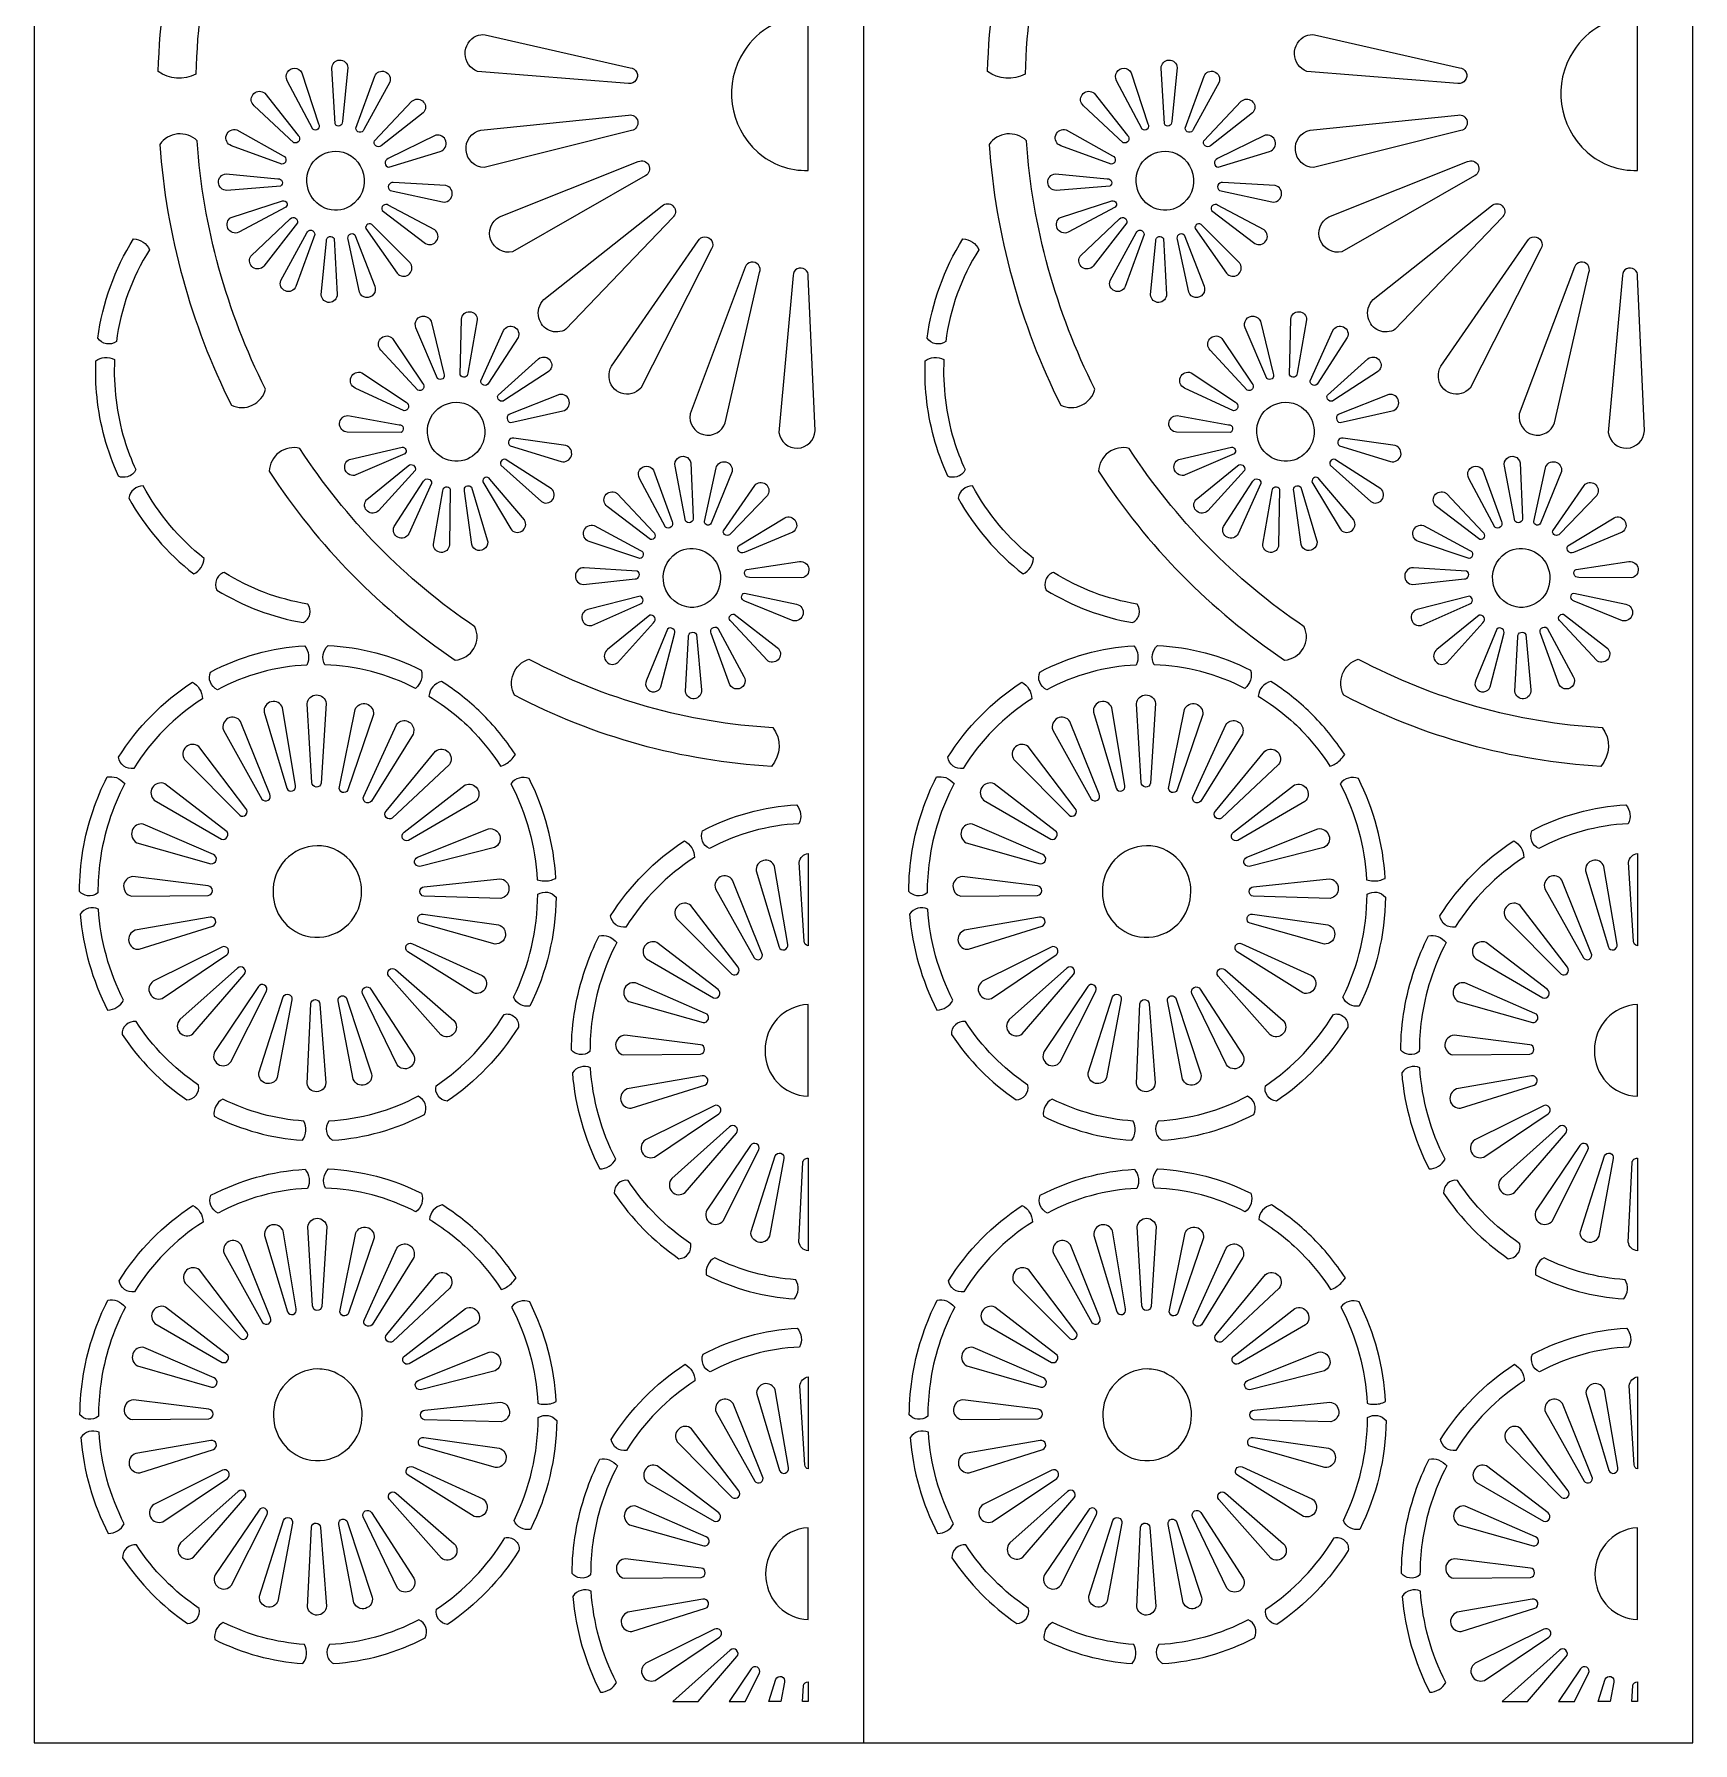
# Model space of a CAD drawing. Header units: millimetres. Extents: x -250 to 750, y -1000 to 1000.
# Drawn here: x -250 to 750, y -1000 to 30 of the extents above; entities that cross this region are included whole.
import ezdxf

# ---------------------------------------------------------------- set-up
doc = ezdxf.new("R2010")
doc.units = ezdxf.units.MM
doc.layers.add('Image', color=70, linetype='Continuous')

msp = doc.modelspace()

# ---------------------------------------------------------------- linework, layer by layer
at = {"layer": 'Image'}
msp.add_line((250, 1000), (250, -1000), dxfattribs=at)
msp.add_lwpolyline([(250, 1000), (-250, 1000), (-250, -1000), (750, -1000), (750, 1000)], close=True, dxfattribs=at)
for points in [[(-152.6, 6, -0.292417), (-175.2, 7.7, -0.105869), (-133.4, 177.7, -0.417978), (-112.6, 168.3, 0.106895)], [(347.4, 6, -0.292417), (324.8, 7.7, -0.105869), (366.6, 177.7, -0.417978), (387.4, 168.3, 0.106895)], [(216.6, 40.5, 0.264772), (178, 20, 0.369236), (186.2, -40.9, 0.193088), (216.6, -52)], [(716.6, 40.5, 0.264772), (678, 20, 0.369236), (686.2, -40.9, 0.193088), (716.6, -52)], [(21.9, 29.8), (109.4, 9.9, -1.006941), (108.4, 0.4), (17.3, 7.7, -0.675459), (16.7, 29.1, -0.126516)], [(521.9, 29.8), (609.4, 9.9, -1.006941), (608.4, 0.4), (517.3, 7.7, -0.675459), (516.7, 29.1, -0.126516)], [(-68.6, -24), (-70.5, 9.6, -0.994612), (-60.9, 10), (-64.2, -22.5, -0.846122)], [(431.4, -24), (429.5, 9.6, -0.994612), (439.1, 10), (435.8, -22.5, -0.846122)], [(-82, -27.2), (-97.4, 2.1, -1.024041), (-88.6, 6.9), (-78.5, -24, -0.837079)], [(-56.1, -26.5), (-44.7, 4.8, -0.983092), (-35.6, 1.3), (-51.2, -27.4, -0.834167)], [(418, -27.2), (402.6, 2.1, -1.024041), (411.4, 6.9), (421.5, -24, -0.837079)], [(443.9, -26.5), (455.3, 4.8, -0.983092), (464.4, 1.3), (448.8, -27.4, -0.834167)], [(-93.4, -35.3), (-117.4, -13, -0.921442), (-111.6, -5, -0.038501), (-111, -5.5), (-90.8, -30.9, -0.82258)], [(-44.9, -34.1), (-22.3, -10.3, -0.873618), (-14.8, -16.5, -0.052167), (-15.4, -17.3), (-40.8, -37.1, -0.792319)], [(406.6, -35.3), (382.6, -13, -0.921442), (388.4, -5, -0.038501), (389, -5.5), (409.2, -30.9, -0.82258)], [(455.1, -34.1), (477.7, -10.3, -0.873618), (485.2, -16.5, -0.052167), (484.6, -17.3), (459.2, -37.1, -0.792319)], [(19.2, -27.7), (108.4, -18.6, -0.983852), (110.2, -28), (21.4, -50.2, -0.881605)], [(519.2, -27.7), (608.4, -18.6, -0.983852), (610.2, -28), (521.4, -50.2, -0.881605)], [(-151.8, -34.1, 0.459581), (-174.3, -36.3, 0.098572), (-131.1, -193.5, 0.478484), (-110.5, -183.8, -0.099248)], [(-100.7, -48.3), (-131.1, -37.1, -0.98266), (-127.8, -27.6), (-99.9, -43.2, -0.816325)], [(-36.1, -50.1), (-5.2, -40.5, 0.979668), (-7.9, -30.8), (-36.6, -44.9, 0.8139)], [(348.2, -34.1, 0.459581), (325.7, -36.3, 0.098572), (368.9, -193.5, 0.478484), (389.5, -183.8, -0.099248)], [(399.3, -48.3), (368.9, -37.1, -0.98266), (372.2, -27.6), (400.1, -43.2, -0.816325)], [(463.9, -50.1), (494.8, -40.5, 0.979668), (492.1, -30.8), (463.4, -44.9, 0.8139)], [(-63.7, -41, -0.687191), (-61.4, -74.6, -0.486164), (-85.2, -61.5, -0.562392)], [(436.3, -41, -0.687191), (438.6, -74.6, -0.486164), (414.8, -61.5, -0.562392)], [(30.5, -80), (114.2, -46.7, -0.983137), (118.5, -55.2), (118.4, -55.2), (38.4, -101.1, -0.864592)], [(530.5, -80), (614.2, -46.7, -0.983137), (618.5, -55.2), (618.4, -55.2), (538.4, -101.1, -0.864592)], [(-101.5, -61.5), (-133.8, -64, -0.979327), (-134.3, -54.1), (-103, -57, -0.787758)], [(-35.4, -64.1), (-3.8, -71, 0.967973), (-1.8, -61.1), (-33.5, -59.3, 0.784834)], [(398.5, -61.5), (366.2, -64, -0.979327), (365.7, -54.1), (397, -57, -0.787758)], [(464.6, -64.1), (496.2, -71, 0.967973), (498.2, -61.1), (466.5, -59.3, 0.784834)], [(-98.3, -74.2), (-126.6, -89.3, -0.949067), (-131.2, -80.3), (-100.2, -70.3, -0.779826)], [(57.3, -129.8), (128.7, -73.4, -0.95123), (135.5, -79.8, -0.025612), (135, -80.4), (70.6, -147.8, -0.513585), (54.3, -140.9, -0.264457)], [(401.7, -74.2), (373.4, -89.3, -0.949067), (368.8, -80.3), (399.8, -70.3, -0.779826)], [(557.3, -129.8), (628.7, -73.4, -0.95123), (635.5, -79.8, -0.025612), (635, -80.4), (570.6, -147.8, -0.513585), (554.3, -140.9, -0.264457)], [(-91.3, -83.6), (-111.5, -109.7, -0.906153), (-119.5, -104, -0.036842), (-119.1, -103.4), (-95.6, -81.2, -0.797872)], [(-40.1, -76.1), (-14, -96, 0.949344), (-8.5, -87.8), (-36.5, -73, 0.821283)], [(408.7, -83.6), (388.5, -109.7, -0.906153), (380.5, -104, -0.036842), (380.9, -103.4), (404.4, -81.2, -0.797872)], [(459.9, -76.1), (486, -96, 0.949344), (491.5, -87.8), (463.5, -73, 0.821283)], [(-80.8, -90.6), (-92.2, -122, -0.983092), (-101.3, -118.4), (-85.7, -89.7, -0.834167)], [(-69.2, -93.1), (-67.3, -126.7, -0.991812), (-76.9, -127), (-73.7, -94.5, -0.846177)], [(-56.7, -90.8), (-44.7, -121.7, -1.023174), (-53.9, -125.4), (-60.6, -93.6, -0.84143)], [(-50.1, -87.1), (-31.1, -114, 0.920765), (-22.9, -108.3, 0.028791), (-23.3, -107.8), (-45.9, -85.2, 0.827079)], [(98, -170.1), (150.3, -94.5, -1.032557), (158.4, -99.2), (158.3, -99.3), (115.7, -183.2, -0.672201), (96.6, -176.6, -0.145256)], [(419.2, -90.6), (407.8, -122, -0.983092), (398.7, -118.4), (414.3, -89.7, -0.834167)], [(430.8, -93.1), (432.7, -126.7, -0.991812), (423.1, -127), (426.3, -94.5, -0.846177)], [(443.3, -90.8), (455.3, -121.7, -1.023174), (446.1, -125.4), (439.4, -93.6, -0.84143)], [(449.9, -87.1), (468.9, -114, 0.920765), (477.1, -108.3, 0.028791), (476.7, -107.8), (454.1, -85.2, 0.827079)], [(598, -170.1), (650.3, -94.5, -1.032557), (658.4, -99.2), (658.3, -99.3), (615.7, -183.2, -0.672201), (596.6, -176.6, -0.145256)], [(-180.4, -99.8, 0.111809), (-200.4, -155.2, -0.417735), (-211.6, -153.1, -0.107835), (-190.1, -93.3, -0.273625)], [(319.6, -99.8, 0.111809), (299.6, -155.2, -0.417735), (288.4, -153.1, -0.107835), (309.9, -93.3, -0.273625)], [(166.6, -204.1), (187.3, -113.6, 1.024351), (178.7, -110.3), (145.4, -198.8, 0.928018)], [(220.8, -209), (216.7, -116, 1.04929), (207.5, -115.3), (207.5, -115.4), (199, -209.9, 0.916688)], [(666.6, -204.1), (687.3, -113.6, 1.024351), (678.7, -110.3), (645.4, -198.8, 0.928018)], [(720.8, -209), (716.7, -116, 1.04929), (707.5, -115.3), (707.5, -115.4), (699, -209.9, 0.916688)], [(-6.8, -177.4), (-19.8, -146.9, -1.023458), (-10.7, -142.9), (-3, -174.5, -0.839959)], [(6.9, -175.3), (7.6, -141.6, -0.988895), (17.1, -142.1), (11.4, -174.2, -0.844713)], [(493.2, -177.4), (480.2, -146.9, -1.023458), (489.3, -142.9), (497, -174.5, -0.839959)], [(506.9, -175.3), (507.6, -141.6, -0.988895), (517.1, -142.1), (511.4, -174.2, -0.844713)], [(-18.7, -184.5), (-41, -160.3, -0.91838), (-34.6, -152.7, -0.045416), (-34, -153.3), (-15.8, -180.3, -0.823047)], [(19.2, -178.8), (33, -148.5, -0.981475), (41.7, -152.8), (24, -180.2, -0.832178)], [(481.3, -184.5), (459, -160.3, -0.91838), (465.4, -152.7, -0.045416), (466, -153.3), (484.2, -180.3, -0.823047)], [(519.2, -178.8), (533, -148.5, -0.981475), (541.7, -152.8), (524, -180.2, -0.832178)], [(-207.5, -164.7, -0.107715), (-201.5, -166, 0.086676), (-195.6, -214.4, 0.033747), (-188.7, -232.4, -0.216472), (-193.7, -236.7, -0.173315), (-199.2, -236.4, -0.080881), (-212.1, -188.6, -0.036102), (-212.8, -166.7, -0.136968)], [(29.7, -187.4), (54.1, -165.5, -0.866045), (61.1, -172.3, -0.052853), (60.4, -173.1), (33.6, -190.6, -0.819579)], [(292.5, -164.7, -0.107715), (298.5, -166, 0.086676), (304.4, -214.4, 0.033747), (311.3, -232.4, -0.216472), (306.3, -236.7, -0.173315), (300.8, -236.4, -0.080881), (287.9, -188.6, -0.036102), (287.2, -166.7, -0.136968)], [(529.7, -187.4), (554.1, -165.5, -0.866045), (561.1, -172.3, -0.052853), (560.4, -173.1), (533.6, -190.6, -0.819579)], [(-27, -196.9), (-56.4, -183.2, -0.984427), (-52.5, -174), (-25.8, -191.8, -0.821585)], [(473, -196.9), (443.6, -183.2, -0.984427), (447.5, -174), (474.2, -191.8, -0.821585)], [(20, -202, -0.41517), (11.3, -226, -0.486164), (-12.5, -212.8, -0.611265), (11.3, -193.2, -0.177137)], [(37.3, -204), (68.8, -197, 0.97766), (66.8, -187.1), (37.1, -198.8, 0.790228)], [(520, -202, -0.41517), (511.3, -226, -0.486164), (487.5, -212.8, -0.611265), (511.3, -193.2, -0.177137)], [(537.3, -204), (568.8, -197, 0.97766), (566.8, -187.1), (537.1, -198.8, 0.790228)], [(-28.8, -210), (-61.2, -209.8, -0.972044), (-60.9, -199.8), (-29.9, -205.3, -0.788723)], [(471.2, -210), (438.8, -209.8, -0.972044), (439.1, -199.8), (470.1, -205.3, -0.788723)], [(36.9, -218), (67.8, -227.5, 0.964961), (70.6, -217.8), (39.1, -213.4, 0.784461)], [(536.9, -218), (567.8, -227.5, 0.964961), (570.6, -217.8), (539.1, -213.4, 0.784461)], [(-89.8, -219.6, 0.478635), (-108.3, -233.3, 0.101312), (3.9, -347.2, 0.527676), (15.7, -327.1, -0.101102)], [(-26.6, -222.8), (-56, -235.6, -0.949465), (-59.9, -226.2), (-28.2, -218.9, -0.780593)], [(31.3, -229.6), (55.8, -251.6, 0.94931), (61.9, -243.9), (35.1, -226.8, 0.823963)], [(142.6, -263.2), (136.4, -230.3, -1.021425), (145.9, -228.3), (147.3, -261.3, -0.843524)], [(410.2, -219.6, 0.478635), (391.7, -233.3, 0.101312), (503.9, -347.2, 0.527676), (515.7, -327.1, -0.101102)], [(473.4, -222.8), (444, -235.6, -0.949465), (440.1, -226.2), (471.8, -218.9, -0.780593)], [(531.3, -229.6), (555.8, -251.6, 0.94931), (561.9, -243.9), (535.1, -226.8, 0.823963)], [(642.6, -263.2), (636.4, -230.3, -1.021425), (645.9, -228.3), (647.3, -261.3, -0.843524)], [(-20.3, -232.9), (-42.5, -257.2, -0.88105), (-50.1, -251.1, -0.048136), (-49.5, -250.3), (-24.5, -230, -0.795768)], [(130.7, -267), (115, -237.7, -1.024459), (123.4, -232.8), (134.6, -263.7, -0.828682)], [(154.1, -263.6), (161.1, -231.4, -0.976759), (170.8, -233.5), (158.2, -264.6, -0.825663)], [(479.7, -232.9), (457.5, -257.2, -0.88105), (449.9, -251.1, -0.048136), (450.5, -250.3), (475.5, -230, -0.795768)], [(630.7, -267), (615, -237.7, -1.024459), (623.4, -232.8), (634.6, -263.7, -0.828682)], [(654.1, -263.6), (661.1, -231.4, -0.976759), (670.8, -233.5), (658.2, -264.6, -0.825663)], [(-147.5, -285.9, -0.101503), (-184.3, -242.2, 0.367731), (-193, -249.6, 0.099047), (-153.8, -295.3, 0.274684)], [(-10.4, -240.7), (-24.2, -271, -0.981475), (-33, -266.7), (-15.2, -239.4, -0.832178)], [(0.9, -244.1), (0.3, -277.8, -0.989056), (-9.3, -277.3), (-3.6, -245.2, -0.844779)], [(13.6, -242.9), (23.2, -274.7, -1.022544), (13.8, -277.6), (9.5, -245.3, -0.844479)], [(20.4, -239.7), (37.3, -268.1, 0.957562), (45.7, -262.8, 0.010042), (45.6, -262.6), (24.8, -238.2, 0.830488)], [(121.5, -274.6), (95.5, -254.6, -0.939038), (100.9, -246.4, -0.02812), (101.4, -246.7), (123.3, -270.1, -0.808951)], [(165.5, -269.2), (184.4, -241.9, -0.91304), (192.4, -247.4, -0.033007), (192.1, -247.9), (169.8, -271, -0.828712)], [(352.5, -285.9, -0.101503), (315.7, -242.2, 0.367731), (307, -249.6, 0.099047), (346.2, -295.3, 0.274684)], [(489.6, -240.7), (475.8, -271, -0.981475), (467, -266.7), (484.8, -239.4, -0.832178)], [(500.9, -244.1), (500.3, -277.8, -0.989056), (490.7, -277.3), (496.4, -245.2, -0.844779)], [(513.6, -242.9), (523.2, -274.7, -1.022544), (513.8, -277.6), (509.5, -245.3, -0.844479)], [(520.4, -239.7), (537.3, -268.1, 0.957562), (545.7, -262.8, 0.010042), (545.6, -262.6), (524.8, -238.2, 0.830488)], [(621.5, -274.6), (595.5, -254.6, -0.939038), (600.9, -246.4, -0.02812), (601.4, -246.7), (623.3, -270.1, -0.808951)], [(665.5, -269.2), (684.4, -241.9, -0.91304), (692.4, -247.4, -0.033007), (692.1, -247.9), (669.8, -271, -0.828712)], [(115.1, -286), (84.6, -275.7, -0.982102), (87.7, -266), (115.6, -281.2, -0.794449)], [(174.7, -278.4), (202.5, -261.4, -0.949582), (207.4, -270.1), (178, -282.3, -0.784245)], [(615.1, -286), (584.6, -275.7, -0.982102), (587.7, -266), (615.6, -281.2, -0.794449)], [(674.7, -278.4), (702.5, -261.4, -0.949582), (707.4, -270.1), (678, -282.3, -0.784245)], [(143.4, -315.2, -0.720987), (139.8, -281.2, -0.474294), (163.3, -293.8, -0.54335)], [(179.6, -292.5), (211.5, -287.8, -0.972538), (212.9, -297.7), (181.2, -297.4, -0.784998)], [(643.4, -315.2, -0.720987), (639.8, -281.2, -0.474294), (663.3, -293.8, -0.54335)], [(679.6, -292.5), (711.5, -287.8, -0.972538), (712.9, -297.7), (681.2, -297.4, -0.784998)], [(-85.1, -313.4, -0.100325), (-135.4, -294.4, 0.474449), (-139.8, -305, 0.095753), (-87.8, -324.6, 0.471779)], [(113.6, -293.6), (81.5, -291.5, 0.976176), (81.1, -301.7), (112.3, -298.3, 0.78827)], [(414.9, -313.4, -0.100325), (364.6, -294.4, 0.474449), (360.2, -305, 0.095753), (412.2, -324.6, 0.471779)], [(613.6, -293.6), (581.5, -291.5, 0.976176), (581.1, -301.7), (612.3, -298.3, 0.78827)], [(115.3, -308.7), (83.8, -316.7, 0.978326), (86.3, -326.3), (115.2, -313.5, 0.792348)], [(178.3, -306.8), (209.7, -313.5, -0.978143), (207.6, -323.5), (178.4, -311.6, -0.791888)], [(615.3, -308.7), (583.8, -316.7, 0.978326), (586.3, -326.3), (615.2, -313.5, 0.792348)], [(678.3, -306.8), (709.7, -313.5, -0.978143), (707.6, -323.5), (678.4, -311.6, -0.791888)], [(121.1, -320.2), (95.7, -340.8, 0.944427), (101.3, -349.1, 0.025177), (101.7, -348.8), (123.4, -324.7, 0.822022)], [(131.8, -328.6), (119.1, -359.4, 1.024031), (127.9, -363.4), (136, -331.5, 0.845687)], [(162.1, -327.9), (177.9, -357.1, -1.024459), (169.4, -362.1), (158.2, -331.2, -0.828682)], [(172, -319.5), (198, -339.6, -0.938004), (192.5, -347.8, -0.02871), (192.1, -347.5), (170.2, -324, -0.809042)], [(621.1, -320.2), (595.7, -340.8, 0.944427), (601.3, -349.1, 0.025177), (601.7, -348.8), (623.4, -324.7, 0.822022)], [(631.8, -328.6), (619.1, -359.4, 1.024031), (627.9, -363.4), (636, -331.5, 0.845687)], [(662.1, -327.9), (677.9, -357.1, -1.024459), (669.4, -362.1), (658.2, -331.2, -0.828682)], [(672, -319.5), (698, -339.6, -0.938004), (692.5, -347.8, -0.02871), (692.1, -347.5), (670.2, -324, -0.809042)], [(-85.6, -350.2, 0.111829), (-139.5, -365.1, -0.408051), (-143.7, -354.4, -0.106736), (-87, -338.6, -0.295471)], [(-20.1, -364.3, 0.111252), (-74.8, -350.1, -0.338404), (-72.8, -338.4, -0.104119), (-16.7, -353.2, -0.308605)], [(149.3, -331.8), (152.3, -365.2, -0.996763), (142.7, -366.2), (144.5, -333.2, -0.841341)], [(414.4, -350.2, 0.111829), (360.5, -365.1, -0.408051), (356.3, -354.4, -0.106736), (413, -338.6, -0.295471)], [(479.9, -364.3, 0.111252), (425.2, -350.1, -0.338404), (427.2, -338.4, -0.104119), (483.3, -353.2, -0.308605)], [(649.3, -331.8), (652.3, -365.2, -0.996763), (642.7, -366.2), (644.5, -333.2, -0.841341)], [(195.3, -387.8, -0.357214), (194.5, -411.3, -0.106711), (39.6, -368.4, -0.464672), (48.3, -346.6, 0.108003)], [(695.3, -387.8, -0.357214), (694.5, -411.3, -0.106711), (539.6, -368.4, -0.464672), (548.3, -346.6, 0.108003)], [(-148.6, -370.5, 0.111809), (-189.9, -412.5, -0.417735), (-199.2, -405.8, -0.107835), (-154.6, -360.5, -0.273625)], [(37.3, -407.6, 0.064647), (40.1, -404.2, 0.055269), (19.5, -379, 0.053077), (-4.4, -360.1, 0.167022), (-9.7, -363.4, 0.147048), (-12, -368.9, -0.06689), (15.7, -391.3, -0.045998), (31.2, -411.2, 0.110115)], [(351.4, -370.5, 0.111809), (310.1, -412.5, -0.417735), (300.8, -405.8, -0.107835), (345.4, -360.5, -0.273625)], [(537.3, -407.6, 0.064647), (540.1, -404.2, 0.055269), (519.5, -379, 0.053077), (495.6, -360.1, 0.167022), (490.3, -363.4, 0.147048), (488, -368.9, -0.06689), (515.7, -391.3, -0.045998), (531.2, -411.2, 0.110115)], [(-82.5, -421), (-85.4, -373.5, -0.913388), (-74, -373.3), (-77, -421.4, -0.933068)], [(417.5, -421), (414.6, -373.5, -0.913388), (426, -373.3), (423, -421.4, -0.933068)], [(-92.4, -422.9), (-100.3, -375.9, 0.886236), (-111.4, -378.6), (-97.6, -424.5, 0.925431)], [(-66, -423.6), (-56.5, -377, -0.885666), (-45.5, -380.1), (-60.8, -425.5, -0.923467)], [(407.6, -422.9), (399.7, -375.9, 0.886236), (388.6, -378.6), (402.4, -424.5, 0.925431)], [(434, -423.6), (443.5, -377, -0.885666), (454.5, -380.1), (439.2, -425.5, -0.923467)], [(-107.9, -428.1), (-125.6, -384.2, 0.879882), (-135.9, -389.4), (-112.7, -431, 0.914826)], [(-51.3, -429.3), (-31.6, -386.2, -0.704202), (-21.2, -388.9, -0.120869), (-21.6, -391.8), (-46.7, -432.3, -0.910283)], [(392.1, -428.1), (374.4, -384.2, 0.879882), (364.1, -389.4), (387.3, -431, 0.914826)], [(448.7, -429.3), (468.4, -386.2, -0.704202), (478.8, -388.9, -0.120869), (478.4, -391.8), (453.3, -432.3, -0.910283)], [(-122.3, -436.7), (-150.8, -399.4, 0.867879), (-159.3, -407.2), (-126.1, -440.8, 0.875832)], [(-37.8, -438.3), (-8, -402.1, -0.86419), (0.3, -410.2), (-34.1, -442.5, -0.875481)], [(377.7, -436.7), (349.2, -399.4, 0.867879), (340.7, -407.2), (373.9, -440.8, 0.875832)], [(462.2, -438.3), (492, -402.1, -0.86419), (500.3, -410.2), (465.9, -442.5, -0.875481)], [(-200.3, -418.1, -0.107715), (-195.4, -421.7, 0.086676), (-210.3, -468.3, 0.033747), (-211.6, -487.5, -0.216472), (-217.9, -489.3, -0.173315), (-222.7, -486.7, -0.080881), (-214.5, -437.9, -0.036102), (-206, -417.7, -0.136968)], [(-134.4, -450.1), (-171.3, -421.8, 0.855727), (-177.6, -431.7), (-137.1, -455.1, 0.875583)], [(-27, -451), (9.8, -422.5, -0.855733), (16.1, -432.4), (-24.3, -456, -0.875759)], [(57.2, -480.4, 0.123426), (64.5, -478.8, 0.102491), (48.4, -418.6, 0.339807), (37.4, -421.8, -0.106987), (53.3, -479.7, 0.066024)], [(299.7, -418.1, -0.107715), (304.6, -421.7, 0.086676), (289.7, -468.3, 0.033747), (288.4, -487.5, -0.216472), (282.1, -489.3, -0.173315), (277.3, -486.7, -0.080881), (285.5, -437.9, -0.036102), (294, -417.7, -0.136968)], [(365.6, -450.1), (328.7, -421.8, 0.855727), (322.4, -431.7), (362.9, -455.1, 0.875583)], [(473, -451), (509.8, -422.5, -0.855733), (516.1, -432.4), (475.7, -456, -0.875759)], [(557.2, -480.4, 0.123426), (564.5, -478.8, 0.102491), (548.4, -418.6, 0.339807), (537.4, -421.8, -0.106987), (553.3, -479.7, 0.066024)], [(211.1, -445.9, 0.111829), (157.2, -460.8, -0.408051), (153, -450.1, -0.106736), (209.7, -434.4, -0.295471)], [(711.1, -445.9, 0.111829), (657.2, -460.8, -0.408051), (653, -450.1, -0.106736), (709.7, -434.4, -0.295471)], [(-141.9, -464.5), (-184.2, -446.1, 0.857226), (-188.1, -457.3), (-143.4, -470, 0.877378)], [(-18.8, -466), (24, -448.9, -0.857978), (27.6, -460.2), (-17.5, -471.6, -0.878237)], [(358.1, -464.5), (315.8, -446.1, 0.857226), (311.9, -457.3), (356.6, -470, 0.877378)], [(481.2, -466), (524, -448.9, -0.857978), (527.6, -460.2), (482.5, -471.6, -0.878237)], [(-79.4, -459.1, 0.418419), (-106, -487.5, 0.330431), (-86.4, -513.5, 0.442058), (-53.1, -491.7, 0.350808), (-69.3, -461.1, 0.100155)], [(148.1, -466.2, 0.111809), (106.8, -508.2, -0.417735), (97.5, -501.5, -0.107835), (142, -456.2, -0.273625)], [(420.6, -459.1, 0.418419), (394, -487.5, 0.330431), (413.6, -513.5, 0.442058), (446.9, -491.7, 0.350808), (430.7, -461.1, 0.100155)], [(648.1, -466.2, 0.111809), (606.8, -508.2, -0.417735), (597.5, -501.5, -0.107835), (642, -456.2, -0.273625)], [(204.3, -518.6), (196.4, -471.6, 0.886236), (185.3, -474.3), (199.1, -520.2, 0.925431)], [(216.6, -463.8), (216.6, -519.5, -0.358336), (214.2, -516.7), (211.3, -469.2, -0.36247)], [(704.3, -518.6), (696.4, -471.6, 0.886236), (685.3, -474.3), (699.1, -520.2, 0.925431)], [(716.6, -463.8), (716.6, -519.5, -0.358336), (714.2, -516.7), (711.3, -469.2, -0.36247)], [(-145, -483.4), (-190.5, -477.7, 0.874622), (-191.3, -489.5), (-145, -489.1, 0.882132)], [(-14.9, -483.9), (30.8, -479, -0.875674), (31.3, -490.9), (-15, -489.6, -0.882844)], [(188.8, -523.9), (171.1, -479.9, 0.879882), (160.8, -485.1), (184, -526.7, 0.914826)], [(355, -483.4), (309.5, -477.7, 0.874622), (308.7, -489.5), (355, -489.1, 0.882132)], [(485.1, -483.9), (530.8, -479, -0.875674), (531.3, -490.9), (485, -489.6, -0.882844)], [(688.8, -523.9), (671.1, -479.9, 0.879882), (660.8, -485.1), (684, -526.7, 0.914826)], [(39, -550.5, 0.113595), (53.6, -488.4, -0.374628), (64.7, -490.2, -0.111206), (48.9, -555.8, -0.352857)], [(174.4, -532.4), (145.9, -495.1, 0.867879), (137.3, -503), (170.6, -536.5, 0.875832)], [(539, -550.5, 0.113595), (553.6, -488.4, -0.374628), (564.7, -490.2, -0.111206), (548.9, -555.8, -0.352857)], [(674.4, -532.4), (645.9, -495.1, 0.867879), (637.3, -503), (670.6, -536.5, 0.875832)], [(-196.1, -552.3, -0.101503), (-211.3, -497.3, 0.367731), (-222.2, -500.4, 0.099047), (-205.7, -558.2, 0.274684)], [(-143.9, -502.2), (-189.1, -510.1, 0.8837), (-186.6, -521.6), (-142.3, -507.7, 0.892885)], [(-15.5, -500.3), (30, -506.8, -0.881921), (27.9, -518.4), (-16.9, -505.9, -0.89127)], [(303.9, -552.3, -0.101503), (288.7, -497.3, 0.367731), (277.8, -500.4, 0.099047), (294.3, -558.2, 0.274684)], [(356.1, -502.2), (310.9, -510.1, 0.8837), (313.4, -521.6), (357.7, -507.7, 0.892885)], [(484.5, -500.3), (530, -506.8, -0.881921), (527.9, -518.4), (483.1, -505.9, -0.89127)], [(96.3, -513.8, -0.107715), (101.3, -517.5, 0.086676), (86.4, -564, 0.033747), (85.1, -583.2, -0.216472), (78.8, -585, -0.173315), (73.9, -582.4, -0.080881), (82.2, -533.6, -0.036102), (90.7, -513.4, -0.136968)], [(596.3, -513.8, -0.107715), (601.3, -517.5, 0.086676), (586.4, -564, 0.033747), (585.1, -583.2, -0.216472), (578.8, -585, -0.173315), (573.9, -582.4, -0.080881), (582.2, -533.6, -0.036102), (590.7, -513.4, -0.136968)], [(-136.8, -520.2), (-178.2, -540.8, 0.893427), (-172.8, -551.2), (-133.9, -525, 0.92788)], [(-22, -518.2), (20, -537.3, -0.891747), (14.9, -547.9), (-24.8, -523.1, -0.926439)], [(162.3, -545.8), (125.4, -517.5, 0.855727), (119.1, -527.4), (159.6, -550.8, 0.875583)], [(363.2, -520.2), (321.8, -540.8, 0.893427), (327.2, -551.2), (366.1, -525, 0.92788)], [(478, -518.2), (520, -537.3, -0.891747), (514.9, -547.9), (475.2, -523.1, -0.926439)], [(662.3, -545.8), (625.4, -517.5, 0.855727), (619.1, -527.4), (659.6, -550.8, 0.875583)], [(-127.4, -532.9), (-162.2, -564, 0.922255), (-154.3, -572.5), (-123.3, -536.7, 0.931339)], [(-32.2, -533.8), (3, -564.5, -0.922159), (-4.8, -573.1), (-36.2, -537.7, -0.929388)], [(372.6, -532.9), (337.8, -564, 0.922255), (345.7, -572.5), (376.7, -536.7, 0.931339)], [(467.8, -533.8), (503, -564.5, -0.922159), (495.2, -573.1), (463.8, -537.7, -0.929388)], [(-114.8, -544.1), (-141.1, -583.2, 0.923295), (-131.4, -589.5), (-109.9, -546.8, 0.940727)], [(-47, -545.6), (-21.4, -585.2, -0.923216), (-31.2, -591.3), (-52, -548.2, -0.939836)], [(154.8, -560.2), (112.5, -541.8, 0.857226), (108.6, -553), (153.3, -565.7, 0.877378)], [(385.2, -544.1), (358.9, -583.2, 0.923295), (368.6, -589.5), (390.1, -546.8, 0.940727)], [(453, -545.6), (478.6, -585.2, -0.923216), (468.8, -591.3), (448, -548.2, -0.939836)], [(654.8, -560.2), (612.5, -541.8, 0.857226), (608.6, -553), (653.3, -565.7, 0.877378)], [(-94.7, -552.1), (-103.4, -598.9, -0.886741), (-114.5, -596.1), (-99.9, -550.3, -0.92453)], [(-77.8, -554.6), (-74.1, -602.1, -0.91413), (-85.5, -602.4), (-83.3, -554.4, -0.933867)], [(-61.4, -551.6), (-46.6, -596.7, -0.920786), (-57.6, -599.9), (-66.8, -552.7, -0.939976)], [(216.6, -554.8, 0.404477), (190.7, -582.7, 0.410962), (216.6, -610.2)], [(405.3, -552.1), (396.6, -598.9, -0.886741), (385.5, -596.1), (400.1, -550.3, -0.92453)], [(422.2, -554.6), (425.9, -602.1, -0.91413), (414.5, -602.4), (416.7, -554.4, -0.933867)], [(438.6, -551.6), (453.4, -596.7, -0.920786), (442.4, -599.9), (433.2, -552.7, -0.939976)], [(716.6, -554.8, 0.404477), (690.7, -582.7, 0.410962), (716.6, -610.2)], [(-150.9, -603.4, -0.100325), (-188.6, -565.2, 0.474449), (-197, -572.9, 0.095753), (-158, -612.4, 0.471779)], [(-7.7, -603.8, 0.111041), (33.3, -560.8, -0.528158), (42, -568.5, -0.103425), (-1.1, -613.2, -0.446885)], [(349.1, -603.4, -0.100325), (311.4, -565.2, 0.474449), (303, -572.9, 0.095753), (342, -612.4, 0.471779)], [(492.3, -603.8, 0.111041), (533.3, -560.8, -0.528158), (542, -568.5, -0.103425), (498.9, -613.2, -0.446885)], [(151.7, -579.1), (106.1, -573.4, 0.874622), (105.4, -585.3), (151.7, -584.8, 0.882132)], [(651.7, -579.1), (606.1, -573.4, 0.874622), (605.4, -585.3), (651.7, -584.8, 0.882132)], [(100.6, -648.1, -0.101503), (85.4, -593, 0.367731), (74.5, -596.1, 0.099047), (91, -654, 0.274684)], [(600.6, -648.1, -0.101503), (585.4, -593, 0.367731), (574.5, -596.1, 0.099047), (591, -654, 0.274684)], [(152.8, -597.9), (107.6, -605.8, 0.8837), (110, -617.4), (154.4, -603.4, 0.892885)], [(652.8, -597.9), (607.6, -605.8, 0.8837), (610, -617.4), (654.4, -603.4, 0.892885)], [(-87.5, -625.1, -0.099062), (-136.3, -611.9, 0.320284), (-141.5, -622.2, 0.099864), (-88.3, -636.7, 0.301781)], [(-18.5, -610.2, -0.109911), (-72.3, -625.2, 0.460484), (-70, -636.7, 0.103861), (-14.6, -621.1, 0.413138)], [(159.9, -615.9), (118.5, -636.5, 0.893427), (123.9, -646.9), (162.8, -620.7, 0.92788)], [(412.5, -625.1, -0.099062), (363.7, -611.9, 0.320284), (358.5, -622.2, 0.099864), (411.7, -636.7, 0.301781)], [(481.5, -610.2, -0.109911), (427.7, -625.2, 0.460484), (430, -636.7, 0.103861), (485.4, -621.1, 0.413138)], [(659.9, -615.9), (618.5, -636.5, 0.893427), (623.9, -646.9), (662.8, -620.7, 0.92788)], [(169.3, -628.6), (134.5, -659.7, 0.922255), (142.4, -668.3), (173.4, -632.4, 0.931339)], [(669.3, -628.6), (634.5, -659.7, 0.922255), (642.4, -668.3), (673.4, -632.4, 0.931339)], [(181.9, -639.9), (155.6, -678.9, 0.923295), (165.3, -685.2), (186.8, -642.5, 0.940727)], [(681.9, -639.9), (655.6, -678.9, 0.923295), (665.3, -685.2), (686.8, -642.5, 0.940727)], [(202, -647.8), (193.3, -694.6, -0.886741), (182.2, -691.8), (196.8, -646.1, -0.92453)], [(216.6, -647.6), (216.6, -703.3, -0.361178), (211.1, -698.2), (213.4, -650.1, -0.424287)], [(702, -647.8), (693.3, -694.6, -0.886741), (682.2, -691.8), (696.8, -646.1, -0.92453)], [(716.6, -647.6), (716.6, -703.3, -0.361178), (711.1, -698.2), (713.4, -650.1, -0.424287)], [(-85.2, -665.7, 0.111829), (-139.1, -680.6, -0.408051), (-143.4, -669.9, -0.106736), (-86.7, -654.2, -0.295471)], [(-19.8, -679.9, 0.111252), (-74.4, -665.6, -0.338404), (-72.5, -654, -0.104119), (-16.4, -668.7, -0.308605)], [(414.8, -665.7, 0.111829), (360.9, -680.6, -0.408051), (356.6, -669.9, -0.106736), (413.3, -654.2, -0.295471)], [(480.2, -679.9, 0.111252), (425.6, -665.6, -0.338404), (427.5, -654, -0.104119), (483.6, -668.7, -0.308605)], [(145.8, -699.1, -0.100325), (108.1, -660.9, 0.474449), (99.7, -668.6, 0.095753), (138.7, -708.1, 0.471779)], [(645.8, -699.1, -0.100325), (608.1, -660.9, 0.474449), (599.7, -668.6, 0.095753), (638.7, -708.1, 0.471779)], [(-148.2, -686, 0.111809), (-189.6, -728, -0.417735), (-198.8, -721.4, -0.107835), (-154.3, -676, -0.273625)], [(37.7, -723.1, 0.064647), (40.5, -719.7, 0.055269), (19.9, -694.6, 0.053077), (-4, -675.7, 0.167022), (-9.4, -678.9, 0.147048), (-11.7, -684.4, -0.06689), (16.1, -706.9, -0.045998), (31.6, -726.7, 0.110115)], [(351.8, -686, 0.111809), (310.4, -728, -0.417735), (301.2, -721.4, -0.107835), (345.7, -676, -0.273625)], [(537.7, -723.1, 0.064647), (540.5, -719.7, 0.055269), (519.9, -694.6, 0.053077), (496, -675.7, 0.167022), (490.6, -678.9, 0.147048), (488.3, -684.4, -0.06689), (516.1, -706.9, -0.045998), (531.6, -726.7, 0.110115)], [(-92, -738.4), (-99.9, -691.4, 0.886236), (-111.1, -694.1), (-97.3, -740.1, 0.925431)], [(-82.1, -736.6), (-85, -689, -0.913388), (-73.6, -688.9), (-76.6, -736.9, -0.933068)], [(-65.6, -739.2), (-56.1, -692.6, -0.885666), (-45.1, -695.6), (-60.4, -741, -0.923467)], [(408, -738.4), (400.1, -691.4, 0.886236), (388.9, -694.1), (402.7, -740.1, 0.925431)], [(417.9, -736.6), (415, -689, -0.913388), (426.4, -688.9), (423.4, -736.9, -0.933068)], [(434.4, -739.2), (443.9, -692.6, -0.885666), (454.9, -695.6), (439.6, -741, -0.923467)], [(-107.5, -743.7), (-125.3, -699.7, 0.879882), (-135.5, -704.9), (-112.3, -746.5, 0.914826)], [(-50.9, -744.8), (-31.3, -701.7, -0.704202), (-20.9, -704.4, -0.120869), (-21.2, -707.4), (-46.3, -747.9, -0.910283)], [(392.5, -743.7), (374.7, -699.7, 0.879882), (364.5, -704.9), (387.7, -746.5, 0.914826)], [(449.1, -744.8), (468.7, -701.7, -0.704202), (479.1, -704.4, -0.120869), (478.8, -707.4), (453.7, -747.9, -0.910283)], [(209.2, -720.8, -0.099062), (160.3, -707.6, 0.320284), (155.2, -717.9, 0.099864), (208.4, -732.4, 0.301781)], [(709.2, -720.8, -0.099062), (660.3, -707.6, 0.320284), (655.2, -717.9, 0.099864), (708.4, -732.4, 0.301781)], [(-121.9, -752.2), (-150.4, -714.9, 0.867879), (-159, -722.8), (-125.7, -756.3, 0.875832)], [(-37.4, -753.8), (-7.6, -717.6, -0.86419), (0.7, -725.8), (-33.7, -758.1, -0.875481)], [(378.1, -752.2), (349.6, -714.9, 0.867879), (341, -722.8), (374.3, -756.3, 0.875832)], [(462.6, -753.8), (492.4, -717.6, -0.86419), (500.7, -725.8), (466.3, -758.1, -0.875481)], [(-200, -733.6, -0.107715), (-195, -737.3, 0.086676), (-209.9, -783.8, 0.033747), (-211.2, -803, -0.216472), (-217.5, -804.9, -0.173315), (-222.4, -802.3, -0.080881), (-214.1, -753.4, -0.036102), (-205.6, -733.2, -0.136968)], [(-134, -765.6), (-170.9, -737.3, 0.855727), (-177.2, -747.2), (-136.7, -770.6, 0.875583)], [(-26.6, -766.6), (10.1, -738.1, -0.855733), (16.5, -748), (-23.9, -771.6, -0.875759)], [(57.6, -795.9, 0.123426), (64.8, -794.3, 0.102491), (48.8, -734.2, 0.339807), (37.8, -737.3, -0.106987), (53.7, -795.3, 0.066024)], [(300, -733.6, -0.107715), (305, -737.3, 0.086676), (290.1, -783.8, 0.033747), (288.8, -803, -0.216472), (282.5, -804.9, -0.173315), (277.6, -802.3, -0.080881), (285.9, -753.4, -0.036102), (294.4, -733.2, -0.136968)], [(366, -765.6), (329.1, -737.3, 0.855727), (322.8, -747.2), (363.3, -770.6, 0.875583)], [(473.4, -766.6), (510.1, -738.1, -0.855733), (516.5, -748), (476.1, -771.6, -0.875759)], [(557.6, -795.9, 0.123426), (564.8, -794.3, 0.102491), (548.8, -734.2, 0.339807), (537.8, -737.3, -0.106987), (553.7, -795.3, 0.066024)], [(211.5, -761.4, 0.111829), (157.6, -776.3, -0.408051), (153.3, -765.7, -0.106736), (210, -749.9, -0.295471)], [(711.5, -761.4, 0.111829), (657.6, -776.3, -0.408051), (653.3, -765.7, -0.106736), (710, -749.9, -0.295471)], [(-141.5, -780), (-183.8, -761.6, 0.857226), (-187.7, -772.8), (-143, -785.6, 0.877378)], [(358.5, -780), (316.2, -761.6, 0.857226), (312.3, -772.8), (357, -785.6, 0.877378)], [(-18.4, -781.6), (24.4, -764.4, -0.857978), (27.9, -775.7), (-17.1, -787.1, -0.878237)], [(148.4, -781.8, 0.111809), (107.1, -823.7, -0.417735), (97.9, -817.1, -0.107835), (142.4, -771.8, -0.273625)], [(481.6, -781.6), (524.4, -764.4, -0.857978), (527.9, -775.7), (482.9, -787.1, -0.878237)], [(648.4, -781.8, 0.111809), (607.1, -823.7, -0.417735), (597.9, -817.1, -0.107835), (642.4, -771.8, -0.273625)], [(-79, -774.6, 0.418419), (-105.7, -803.1, 0.330431), (-86, -829, 0.442058), (-52.7, -807.2, 0.350808), (-69, -776.6, 0.100155)], [(216.6, -779.4), (216.6, -834.9, -0.319024), (214.6, -832.3), (211.7, -784.7, -0.344053)], [(421, -774.6, 0.418419), (394.3, -803.1, 0.330431), (414, -829, 0.442058), (447.3, -807.2, 0.350808), (431, -776.6, 0.100155)], [(716.6, -779.4), (716.6, -834.9, -0.319024), (714.6, -832.3), (711.7, -784.7, -0.344053)], [(189.2, -839.4), (171.4, -795.4, 0.879882), (161.1, -800.6), (184.4, -842.2, 0.914826)], [(204.7, -834.1), (196.7, -787.2, 0.886236), (185.6, -789.8), (199.4, -835.8, 0.925431)], [(689.2, -839.4), (671.4, -795.4, 0.879882), (661.1, -800.6), (684.4, -842.2, 0.914826)], [(704.7, -834.1), (696.7, -787.2, 0.886236), (685.6, -789.8), (699.4, -835.8, 0.925431)], [(-144.6, -798.9), (-190.2, -793.2, 0.874622), (-190.9, -805.1), (-144.6, -804.6, 0.882132)], [(-14.5, -799.4), (31.1, -794.6, -0.875674), (31.7, -806.4), (-14.6, -805.2, -0.882844)], [(39.3, -866, 0.113595), (53.9, -803.9, -0.374628), (65.1, -805.7, -0.111206), (49.3, -871.3, -0.352857)], [(355.4, -798.9), (309.8, -793.2, 0.874622), (309.1, -805.1), (355.4, -804.6, 0.882132)], [(485.5, -799.4), (531.1, -794.6, -0.875674), (531.7, -806.4), (485.4, -805.2, -0.882844)], [(539.3, -866, 0.113595), (553.9, -803.9, -0.374628), (565.1, -805.7, -0.111206), (549.3, -871.3, -0.352857)], [(-195.7, -867.9, -0.101503), (-210.9, -812.8, 0.367731), (-221.9, -815.9, 0.099047), (-205.3, -873.8, 0.274684)], [(174.8, -848), (146.3, -810.6, 0.867879), (137.7, -818.5), (170.9, -852, 0.875832)], [(304.3, -867.9, -0.101503), (289.1, -812.8, 0.367731), (278.1, -815.9, 0.099047), (294.7, -873.8, 0.274684)], [(674.8, -848), (646.3, -810.6, 0.867879), (637.7, -818.5), (670.9, -852, 0.875832)], [(-143.5, -817.7), (-188.8, -825.6, 0.8837), (-186.3, -837.2), (-141.9, -823.2, 0.892885)], [(-15.1, -815.9), (30.4, -822.3, -0.881921), (28.2, -834), (-16.5, -821.4, -0.89127)], [(356.5, -817.7), (311.2, -825.6, 0.8837), (313.7, -837.2), (358.1, -823.2, 0.892885)], [(484.9, -815.9), (530.4, -822.3, -0.881921), (528.2, -834), (483.5, -821.4, -0.89127)], [(-21.7, -833.7), (20.4, -852.9, -0.891747), (15.2, -863.5), (-24.5, -838.7, -0.926439)], [(96.7, -829.4, -0.107715), (101.7, -833, 0.086676), (86.8, -879.5, 0.033747), (85.5, -898.7, -0.216472), (79.2, -900.6, -0.173315), (74.3, -898, -0.080881), (82.6, -849.1, -0.036102), (91.1, -828.9, -0.136968)], [(162.7, -861.3), (125.7, -833.1, 0.855727), (119.5, -843), (160, -866.3, 0.875583)], [(478.3, -833.7), (520.4, -852.9, -0.891747), (515.2, -863.5), (475.5, -838.7, -0.926439)], [(596.7, -829.4, -0.107715), (601.7, -833, 0.086676), (586.8, -879.5, 0.033747), (585.5, -898.7, -0.216472), (579.2, -900.6, -0.173315), (574.3, -898, -0.080881), (582.6, -849.1, -0.036102), (591.1, -828.9, -0.136968)], [(662.7, -861.3), (625.7, -833.1, 0.855727), (619.5, -843), (660, -866.3, 0.875583)], [(-136.5, -835.7), (-177.9, -856.3, 0.893427), (-172.4, -866.7), (-133.5, -840.6, 0.92788)], [(363.5, -835.7), (322.1, -856.3, 0.893427), (327.6, -866.7), (366.5, -840.6, 0.92788)], [(-127, -848.4), (-161.8, -879.5, 0.922255), (-153.9, -888.1), (-123, -852.3, 0.931339)], [(-31.8, -849.4), (3.3, -880, -0.922159), (-4.5, -888.7), (-35.8, -853.3, -0.929388)], [(373, -848.4), (338.2, -879.5, 0.922255), (346.1, -888.1), (377, -852.3, 0.931339)], [(468.2, -849.4), (503.3, -880, -0.922159), (495.5, -888.7), (464.2, -853.3, -0.929388)], [(-114.4, -859.7), (-140.8, -898.7, 0.923295), (-131.1, -905), (-109.5, -862.4, 0.940727)], [(-94.3, -867.6), (-103, -914.5, -0.886741), (-114.1, -911.6), (-99.6, -865.9, -0.92453)], [(-61, -867.1), (-46.2, -912.2, -0.920786), (-57.2, -915.5), (-66.4, -868.3, -0.939976)], [(-46.7, -861.2), (-21.1, -900.7, -0.923216), (-30.9, -906.8), (-51.6, -863.8, -0.939836)], [(155.2, -875.8), (112.8, -857.3, 0.857226), (109, -868.5), (153.7, -881.3, 0.877378)], [(385.6, -859.7), (359.2, -898.7, 0.923295), (368.9, -905), (390.5, -862.4, 0.940727)], [(405.7, -867.6), (397, -914.5, -0.886741), (385.9, -911.6), (400.4, -865.9, -0.92453)], [(439, -867.1), (453.8, -912.2, -0.920786), (442.8, -915.5), (433.6, -868.3, -0.939976)], [(453.3, -861.2), (478.9, -900.7, -0.923216), (469.1, -906.8), (448.4, -863.8, -0.939836)], [(655.2, -875.8), (612.8, -857.3, 0.857226), (609, -868.5), (653.7, -881.3, 0.877378)], [(-77.4, -870.2), (-73.8, -917.7, -0.91413), (-85.2, -918), (-82.9, -869.9, -0.933867)], [(216.6, -870.3, 0.42851), (191.2, -901, 0.379282), (216.6, -925.7)], [(422.6, -870.2), (426.2, -917.7, -0.91413), (414.8, -918), (417.1, -869.9, -0.933867)], [(716.6, -870.3, 0.42851), (691.2, -901, 0.379282), (716.6, -925.7)], [(-150.5, -919, -0.100325), (-188.3, -880.7, 0.474449), (-196.7, -888.4, 0.095753), (-157.6, -928, 0.471779)], [(-7.4, -919.4, 0.111041), (33.7, -876.4, -0.528158), (42.3, -884, -0.103425), (-0.8, -928.7, -0.446885)], [(349.5, -919, -0.100325), (311.7, -880.7, 0.474449), (303.3, -888.4, 0.095753), (342.4, -928, 0.471779)], [(492.6, -919.4, 0.111041), (533.7, -876.4, -0.528158), (542.3, -884, -0.103425), (499.2, -928.7, -0.446885)], [(152.1, -894.6), (106.5, -889, 0.874622), (105.8, -900.8), (152.1, -900.3, 0.882132)], [(652.1, -894.6), (606.5, -889, 0.874622), (605.8, -900.8), (652.1, -900.3, 0.882132)], [(101, -963.6, -0.101503), (85.8, -908.5, 0.367731), (74.8, -911.7, 0.099047), (91.4, -969.5, 0.274684)], [(153.2, -913.4), (107.9, -921.3, 0.8837), (110.4, -932.9), (154.8, -918.9, 0.892885)], [(601, -963.6, -0.101503), (585.8, -908.5, 0.367731), (574.8, -911.7, 0.099047), (591.4, -969.5, 0.274684)], [(653.2, -913.4), (607.9, -921.3, 0.8837), (610.4, -932.9), (654.8, -918.9, 0.892885)], [(-18.1, -925.8, -0.109911), (-71.9, -940.8, 0.460484), (-69.6, -952.2, 0.103861), (-14.2, -936.7, 0.413138)], [(481.9, -925.8, -0.109911), (428.1, -940.8, 0.460484), (430.4, -952.2, 0.103861), (485.8, -936.7, 0.413138)], [(-87.1, -940.7, -0.099062), (-136, -927.4, 0.320284), (-141.1, -937.7, 0.099864), (-88, -952.2, 0.301781)], [(160.2, -931.5), (118.8, -952, 0.893427), (124.3, -962.4), (163.2, -936.3, 0.92788)], [(412.9, -940.7, -0.099062), (364, -927.4, 0.320284), (358.9, -937.7, 0.099864), (412, -952.2, 0.301781)], [(660.2, -931.5), (618.8, -952, 0.893427), (624.3, -962.4), (663.2, -936.3, 0.92788)], [(150.4, -975), (173.7, -948, 0.92869), (169.7, -944.1), (135.1, -975)], [(650.4, -975), (673.7, -948, 0.92869), (669.7, -944.1), (635.1, -975)], [(178.6, -975), (187.2, -958.1, 0.944434), (182.3, -955.4), (169, -975)], [(678.6, -975), (687.2, -958.1, 0.944434), (682.3, -955.4), (669, -975)], [(200.2, -975), (192.9, -975), (197.1, -961.6, -0.905371), (202.4, -963.4)], [(216.6, -963.2), (216.6, -975), (213.3, -975), (213.8, -965.6, -0.386612)], [(700.2, -975), (692.9, -975), (697.1, -961.6, -0.905371), (702.4, -963.4)], [(716.6, -963.2), (716.6, -975), (713.3, -975), (713.8, -965.6, -0.386612)]]:
    msp.add_lwpolyline(points, format="xyb", close=True, dxfattribs=at)

doc.saveas('drawing.dxf')
